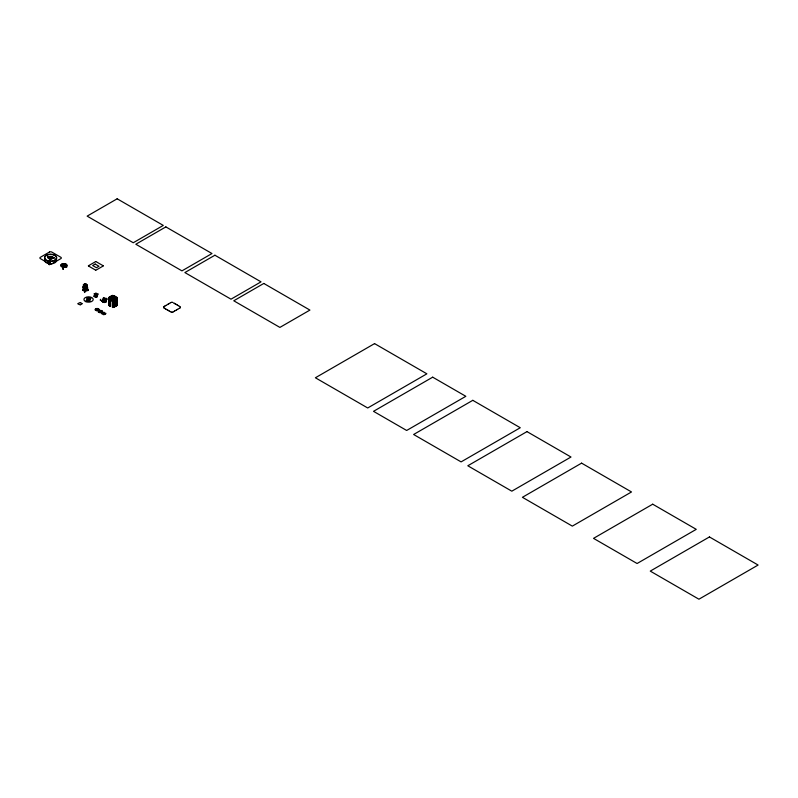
<?xml version="1.0" encoding="UTF-8"?>
<svg xmlns="http://www.w3.org/2000/svg" width="798" height="798" viewBox="0 0 798 798"><rect width="100%" height="100%" fill="white"/><g stroke="black" fill="none" stroke-linecap="round" stroke-linejoin="round"><path stroke-width="1.2" d="M86.713 289.385L85.695 290.033A1.496 0.868 0 0 1 83.82 289.474A1.496 0.868 0 0 1 84.788 288.387L85.556 288.357A1.496 0.868 0 0 1 86.483 289.694M49.326 264.717L49.546 260.417M87.112 287.679L85.785 288.337L86.513 287.15M84.438 291.998L84.488 290.741M164.149 306.412L164.737 306.173M164.837 306.013L165.535 305.684M167.62 304.407L168.318 304.078M168.308 304.008L169.006 303.679M169.006 303.609L169.595 303.37M173.525 311.769L172.947 311.928M174.223 311.37L173.545 311.579M176.308 310.143L175.051 310.711M177.685 309.385L177.106 309.524M179.779 308.158L177.804 309.125M84.508 292.108L84.688 290.412M49.097 264.577L49.805 259.55L49.725 260.168M62.992 269.046L63.391 266.462L63.251 268.996M63.172 269.066L63.561 266.492M87.261 298.991L87.191 299.14A1.526 0.878 0 0 0 87.062 299.479M94.683 294.661L94.613 294.851A1.526 0.878 0 0 0 94.473 295.2M49.197 264.487L49.685 260.477M49.436 264.497L49.865 260.417M49.975 260.118L49.985 259.48M49.925 261.455L49.546 264.537L50.144 259.609L50.075 260.218M63.082 268.966L63.391 266.462M84.758 291.968L84.608 292.547L84.778 291.33A3.192 0.858 -77 0 1 84.857 291.001L84.977 290.632M85.845 287.908L85.675 288.507M163.56 307.719L164.139 307.988M84.817 291.609L84.897 291.11M164.937 308.666L165.525 308.786M165.615 309.016L166.323 309.275M166.303 309.395L167.021 309.674M167.011 309.754L167.61 309.993M168.408 310.552L168.996 310.791M169.086 311.021L169.794 311.28M169.774 311.4L170.962 311.918M174.124 303.13L173.545 302.921M175.5 304.028L174.932 303.729M176.208 304.337L175.51 303.928M176.907 304.706L176.198 304.447M177.595 305.135L176.927 304.876M179.68 306.332L178.403 305.734M85.785 288.357L85.785 287.799L85.645 288.347M47.531 257.006L47.9 256.497L49.087 257.175L48.249 258.542M61.616 266.103L62.224 264.567L62.813 264.906L62.374 265.495M84.059 287.45L84.498 288.068L87.112 287.499M171.131 302.352L171.819 302.332M172.767 312.148L172.109 312.178M164.139 306.502L163.49 306.861M166.193 305.335L167.51 304.567M48.309 258.173L49.087 257.175M97.615 295.11L97.546 295.2A1.526 0.878 0 0 1 97.326 295.639M180.348 306.781L179.819 306.542M83.92 287.589L83.401 287.519M169.685 303.31L170.991 302.562M90.204 299.39L90.094 299.589A1.526 0.878 0 0 1 89.915 299.918M84.009 287.599L83.401 287.689M174.962 310.761L174.363 311.12M83.231 288.856L82.802 289.076M80.478 304.766L81.915 303.938M87.87 289.245L87.551 289.155A3.102 2.534 -16.5 0 1 87.63 289.455L88.079 290.482M87.341 298.811L87.88 298.711A1.526 0.878 0 0 1 88.558 298.612L88.768 298.572M94.763 294.532L95.381 294.412A1.526 0.878 0 0 1 95.969 294.332L96.179 294.292M88.398 265.794L95.67 261.604M95.969 270.163L103.241 265.973M83.391 284.667L84.588 283.968M83.391 284.836L84.718 284.068M83.571 284.906L84.718 284.248M83.172 287.18L83.79 286.831M84.448 286.442L85.067 286.093M83.79 287.001L83.331 287.27A1.995 1.157 0 0 1 84.957 285.824M85.785 286.013L86.932 285.355M84.418 287.13L83.152 287.739L84.917 287.589M87.112 285.425L85.785 286.193A1.995 1.157 0 0 1 84.678 286.153M84.349 287.46L85.306 287.051M84.239 287.669L86.922 287.579L86.862 287.061L86.663 287.958L85.985 287.16L87.241 287.24M77.985 303.619L78.603 303.26M79.261 302.881L80.209 302.512M99.63 311.838L101.346 310.851L102.304 311.4L100.588 312.397L98.274 311.06L99.58 310.302L100.897 311.06L98.363 312.337L100.139 312.188L99.381 311.749M101.725 310.951L102.124 311.19M101.675 312.437L101.496 311.988M101.935 313.105L103.132 312.417M102.114 313.175L103.251 312.517M114.074 307.16L114.054 295.679M115.181 306.572L115.102 296.277M116.887 305.664L116.837 297.285L116.917 305.564M104.329 314.462L105.655 313.873M84.029 286.761L84.788 287.041M79.371 304.627L80.239 304.806M179.869 307.928L180.418 307.649M166.104 305.385L165.535 305.614M176.388 309.933L176.986 309.694M171.7 312.277L171.161 312.028M102.733 300.367L102.004 300.337L102.733 300.457M87.64 287.3A3.022 1.746 0 0 0 86.832 286.891L85.845 286.851M85.386 289.155L85.366 289.245A1.526 0.878 0 0 0 85.985 289.135L86.364 289.155M85.356 286.512L85.855 286.472M87.78 289.185L87.261 289.105M85.436 290.302L85.945 290.113M95.291 293.375L95.8 293.265M87.87 297.654L88.379 297.544M96.189 297.155L96.698 297.046M88.768 301.435L89.276 301.325M103.71 298.402L104.219 298.292M103.71 298.482L104.219 298.382M104.608 302.262L105.117 302.073M105.755 300.926L106.383 301.065M172.009 302.322L172.617 302.292M52.798 257.744C56.838 257.644 51.81 257.275 53.177 258.362M65.436 265.405L66.194 265.175L66.892 266.911M94.224 295.589L94.643 295.629A1.526 0.878 0 0 0 95.102 295.918L96.159 296.088A1.526 0.878 0 0 0 96.738 295.978L97.206 296.058M86.802 299.878L87.281 299.948A1.526 0.878 0 0 0 87.69 300.208L88.738 300.367A1.526 0.878 0 0 0 89.316 300.267L89.785 300.337M101.745 300.976L102.433 300.936M85.875 286.711L86.753 286.771M83.68 288.726L83.9 288.776A1.526 0.878 0 0 0 84.359 289.076M85.107 284.068L85.087 284.068A1.995 1.157 0 0 0 84.668 284.118M83.68 284.916L84.797 284.916M86.314 284.916L86.822 284.916M83.68 285.095L84.797 285.095M85.705 285.165L86.822 285.095M83.68 285.345L84.189 285.345M85.705 285.345L86.822 285.345M96.189 308.696L96.957 308.696M97.595 310.063L98.174 310.063M102.224 313.365L103.341 313.365M104.857 313.365L105.356 313.365M102.224 313.614L102.733 313.614M104.239 313.614L105.356 313.614M85.216 288.517L85.346 288.607A1.017 0.589 0 0 0 84.937 288.647L84.309 288.976A1.017 0.589 0.5 0 0 84.528 289.624A1.017 0.589 0 0 0 85.965 289.624A1.017 0.589 0 0 0 85.965 288.796A1.017 0.589 -0.4 0 0 85.246 288.617L83.391 287.35M86.284 287.39L86.962 287.38L86.663 287.958M86.603 286.841L87.311 287.18A1.995 1.157 0 0 1 84.678 288.168M105.835 301.405L105.855 301.943M86.234 287.021L85.556 286.652M86.503 287.579L86.583 287.589A3.022 1.746 0 0 1 87.65 287.998M86.274 289.125L86.254 289.115A1.017 0.589 0 0 0 84.797 288.537A1.017 0.589 0 0 0 84.688 289.554A1.017 0.589 0 0 0 86.264 289.105L86.364 289.066M96.189 293.265L96.698 293.365M104.608 298.292L105.117 298.392M104.608 298.382L105.117 298.482M95.281 297.046L95.8 297.155M88.768 297.544L89.286 297.654M103.7 302.073L104.289 302.602M87.87 301.335L88.379 301.435M177.735 305.345L178.333 305.694M81.586 303.31L80.608 303.031M90.174 299.16L89.815 298.981A1.526 0.878 0 0 0 89.366 298.741L89.316 298.721M85.087 286.492L85.107 286.672M174.233 303.33L174.862 303.689M168.308 310.392L167.68 310.033M96.738 294.442L96.777 294.462A1.526 0.878 0 0 1 97.226 294.691L97.585 294.881M85.775 286.223L85.755 286.332A1.995 1.157 0 0 1 84.658 286.322M95.969 261.604L103.241 265.794M88.398 265.973L95.67 270.163M47.651 256.637L48.838 257.325M85.915 283.968L87.112 284.836M85.915 285.893L87.112 286.681A1.995 1.157 0 0 1 86.663 287.779A1.995 1.157 0 0 1 84.678 288.068M83.391 285.425L84.588 286.123M83.391 285.604L84.588 286.292M85.985 287.16L86.962 287.779M84.957 286.801L85.805 287.29M85.236 286.841L86.154 287.489M109.416 305.784L109.456 298.382M110.094 306.173L110.034 296.706M112.438 307.529L112.438 300.068M97.795 308.567L98.992 309.255M101.127 310.492L102.324 311.18A1.995 1.157 0 0 1 101.875 312.377A1.995 1.157 0 0 1 99.89 312.666M97.386 308.746L98.074 309.145M96.827 309.345L97.406 309.634M101.196 312.168L101.705 312.457M96.997 309.933L97.635 310.252M98.603 311.948L99.8 312.636M102.224 314.043L101.935 313.873A1.995 1.157 0 0 1 101.875 313.155M81.615 303.33L82.124 303.619M78.054 303.958L79.301 304.327M85.625 286.203L83.96 285.435L86.034 284.248L86.533 284.597L83.052 286.462L85.376 287.799L87.092 286.811L86.134 286.253L84.239 287.779M164.189 308.008L164.937 308.477M65.386 265.305L66.573 267.071M54.603 260.447L55.172 261.275M87.85 290.652L87.79 290.522M87.71 289.634L87.85 289.943A3.022 1.746 0 0 1 85.276 290.811A3.022 1.746 0 0 1 82.653 289.953M87.94 290.173L87.79 289.814M87.83 289.903L87.89 290.043A3.032 1.746 0 0 1 86.493 290.811M54.424 257.495L54.673 258.103M55.331 259.729L55.82 260.956M117.316 297.744L117.376 305.195M117.186 297.484L117.226 305.464M117.126 297.484L117.126 305.375M116.518 298.352L116.538 305.863M116.468 298.352L116.478 305.863M116.179 298.552L116.189 306.063M116.139 296.886L116.129 306.063M115.83 298.761L115.84 306.262L115.79 296.686M115.491 299.011L115.491 306.462L115.451 296.477M114.752 296.078L114.802 306.871M114.403 295.878L114.453 307.07M113.755 307.469L113.715 295.479L113.645 300.497M112.498 295.33L112.498 300.317M112.179 295.509L112.189 300.527M112.119 295.509L112.129 300.527M111.83 295.709L111.84 300.726L111.77 295.709M111.491 295.958L111.491 300.926L111.421 295.908M111.082 296.108L111.151 299.888M110.732 296.307L110.802 300.088M110.503 298.981L110.503 306.442L110.383 296.507M109.745 296.906L109.735 306.093M109.047 297.315L109.037 305.694M108.997 297.315L108.997 304.766M108.747 297.594L108.747 305.494M108.578 299.579L108.528 300.367M107.062 298.691L107.161 299.19M106.014 298.093L106.144 298.602M106.164 301.325L106.064 301.824M105.835 301.514L105.715 302.023M105.496 301.714L105.366 302.223M105.146 301.913L105.017 302.432M104.009 313.744L104.009 314.392M103.8 297.514L103.7 298.013M103.58 312.587L103.58 313.225M103.451 297.714L103.311 297.794M103.371 301.744L103.501 302.252M103.032 301.544L103.151 302.053M102.802 301.853L102.663 301.774M102.463 301.654L102.324 301.574M100.678 299.32L100.548 299.839M100.329 299.519L100.339 300.397M95.59 309.085L95.59 310.103M95.531 309.065L95.531 310.113M85.466 285.305L85.466 286.123M85.037 284.138L85.037 284.956M84.109 287.011L84.209 287.769M86.703 289.903A3.022 1.746 0 0 1 82.723 289.315M86.763 288.457A1.526 0.878 0 0 1 86.583 288.786M83.73 288.347A1.526 0.878 0 0 1 83.86 288.008M86.194 287.679A1.526 0.878 0 0 1 86.483 287.849M56.129 258.841A6.065 3.501 0 0 1 50.613 263.789A6.065 3.501 0 0 1 45.087 258.841M48.089 257.106A6.065 3.501 0 0 1 53.127 257.106M105.705 313.155A1.995 1.157 0 0 1 105.705 313.814M104.368 314.592A1.995 1.157 0 0 1 103.221 314.592M103.221 312.377A1.995 1.157 0 0 1 104.368 312.377M98.543 311.898A1.995 1.157 0 0 1 99.052 310.751A1.995 1.157 0 0 1 101.037 310.462M99.042 309.315A1.995 1.157 0 0 1 98.543 310.462A1.995 1.157 0 0 1 96.558 310.751L95.271 310.023A1.995 1.157 0 0 1 95.72 308.826A1.995 1.157 0 0 1 97.705 308.537M97.456 296.746A3.022 1.746 0 0 1 93.466 296.168M93.984 293.923A3.022 1.746 0 0 1 95.87 293.474M97.575 293.734A3.022 1.746 0 0 1 98.383 294.153M90.034 301.036A3.022 1.746 0 0 1 86.054 300.447M86.573 298.203A3.022 1.746 0 0 1 88.448 297.764M90.164 298.013A3.022 1.746 0 0 1 90.972 298.432M83.451 290.622A3.032 1.746 0 0 1 82.603 290.063M86.583 287.639A3.032 1.746 0 0 1 87.65 288.138M84.678 283.938A1.995 1.157 0 0 1 85.835 283.938M83.261 286.981A1.995 1.157 0 0 1 84.947 285.923M106.074 301.794A3.022 1.746 0 0 1 101.815 301.205M102.413 299.031A3.022 1.746 0 0 1 104.688 298.592M105.805 298.781A3.022 1.746 0 0 1 106.812 299.26M105.037 299.519A1.526 0.878 0 0 1 105.645 300.836M105.306 301.036A1.526 0.878 0 0 1 103.022 300.686M102.902 300.417A1.526 0.878 0 0 1 104.578 299.45M117.166 198.792L87.142 216.128L133.256 242.752L163.281 225.415L117.166 198.792M49.426 252.058L40.389 257.275A1.676 0.968 0 0 0 40.389 258.642L49.426 263.859A1.676 0.968 0 0 0 51.79 263.859L60.828 258.642A1.676 0.968 0 0 0 60.828 257.275L51.79 252.058A1.676 0.968 0 0 0 49.426 252.058M95.191 264.068L92.668 265.525L96.448 267.709L98.972 266.253L95.191 264.068M165.854 226.901L135.83 244.238L181.954 270.871L211.979 253.535L165.854 226.901M214.901 255.22L184.877 272.557L231.001 299.18L261.026 281.854L214.901 255.22M263.799 283.45L233.774 300.786L279.899 327.409L309.923 310.083L263.799 283.45M374.561 343.609L315.39 377.773L367.718 407.978L426.88 373.823L374.561 343.609M432.686 377.175L373.514 411.329L406.661 430.471L465.833 396.307L432.686 377.175M472.795 400.327L413.623 434.491L461.094 461.892L520.266 427.738L472.795 400.327M526.979 431.608L467.808 465.773L511.817 491.179L570.989 457.025L526.979 431.608M581.592 463.139L522.421 497.304L572.336 526.121L631.507 491.957L581.592 463.139M652.704 504.196L593.532 538.361L637.093 563.508L696.255 529.343L652.704 504.196M709.432 536.944L650.26 571.109L698.928 599.208L758.1 565.044L709.432 536.944M85.047 290.223L84.538 290.113L85.047 290.302M84.688 288.766A1.017 0.589 0 0 0 86.264 288.317A1.017 0.589 0 0 0 84.797 287.749A1.017 0.589 0 0 0 84.688 288.766M62.364 266.991A3.032 1.756 0 0 0 66.912 265.475A3.032 1.756 0 0 0 62.643 263.729A3.032 1.756 0 0 0 62.104 266.751A3.032 1.756 0 0 0 66.892 265.515A3.032 1.756 0 0 0 62.364 263.958A3.032 1.756 0 0 0 62.364 266.991M63.381 265.973A0.998 0.579 0 0 0 64.877 265.475A0.998 0.579 0 0 0 63.381 264.976A0.998 0.579 0 0 0 63.381 265.973M63.381 265.834A0.998 0.579 0 0 0 64.877 265.335A0.998 0.579 0 0 0 63.381 264.836A0.998 0.579 0 0 0 63.381 265.834M47.571 260.996A6.065 3.501 0 0 0 56.678 257.963A6.065 3.501 0 0 0 47.571 254.931A6.065 3.501 0 0 0 47.571 260.996M49.606 258.961A1.995 1.157 0 0 0 52.608 257.963A1.995 1.157 0 0 0 49.606 256.966A1.995 1.157 0 0 0 49.606 258.961M47.052 260.507A6.065 3.501 0 0 0 56.638 258.033A6.065 3.501 0 0 0 48.129 254.472A6.065 3.501 0 0 0 47.052 260.507M49.606 258.672A1.995 1.157 0 0 0 52.608 257.664A1.995 1.157 0 0 0 49.606 256.667A1.995 1.157 0 0 0 49.606 258.672M95.441 295.699A1.017 0.589 0 0 0 97.017 295.25A1.017 0.589 0 0 0 95.541 294.681A1.017 0.589 0 0 0 95.441 295.699M85.985 301.714A4.638 2.673 0 0 0 93.206 299.689A4.638 2.673 0 0 0 86.553 297.085A4.638 2.673 0 0 0 85.985 301.714M88.019 299.988A1.017 0.589 0 0 0 89.595 299.529A1.017 0.589 0 0 0 88.129 298.971A1.017 0.589 0 0 0 88.019 299.988M103.85 300.816A1.017 0.589 0 0 0 105.426 300.357A1.017 0.589 0 0 0 103.959 299.799A1.017 0.589 0 0 0 103.85 300.816"/></g></svg>
